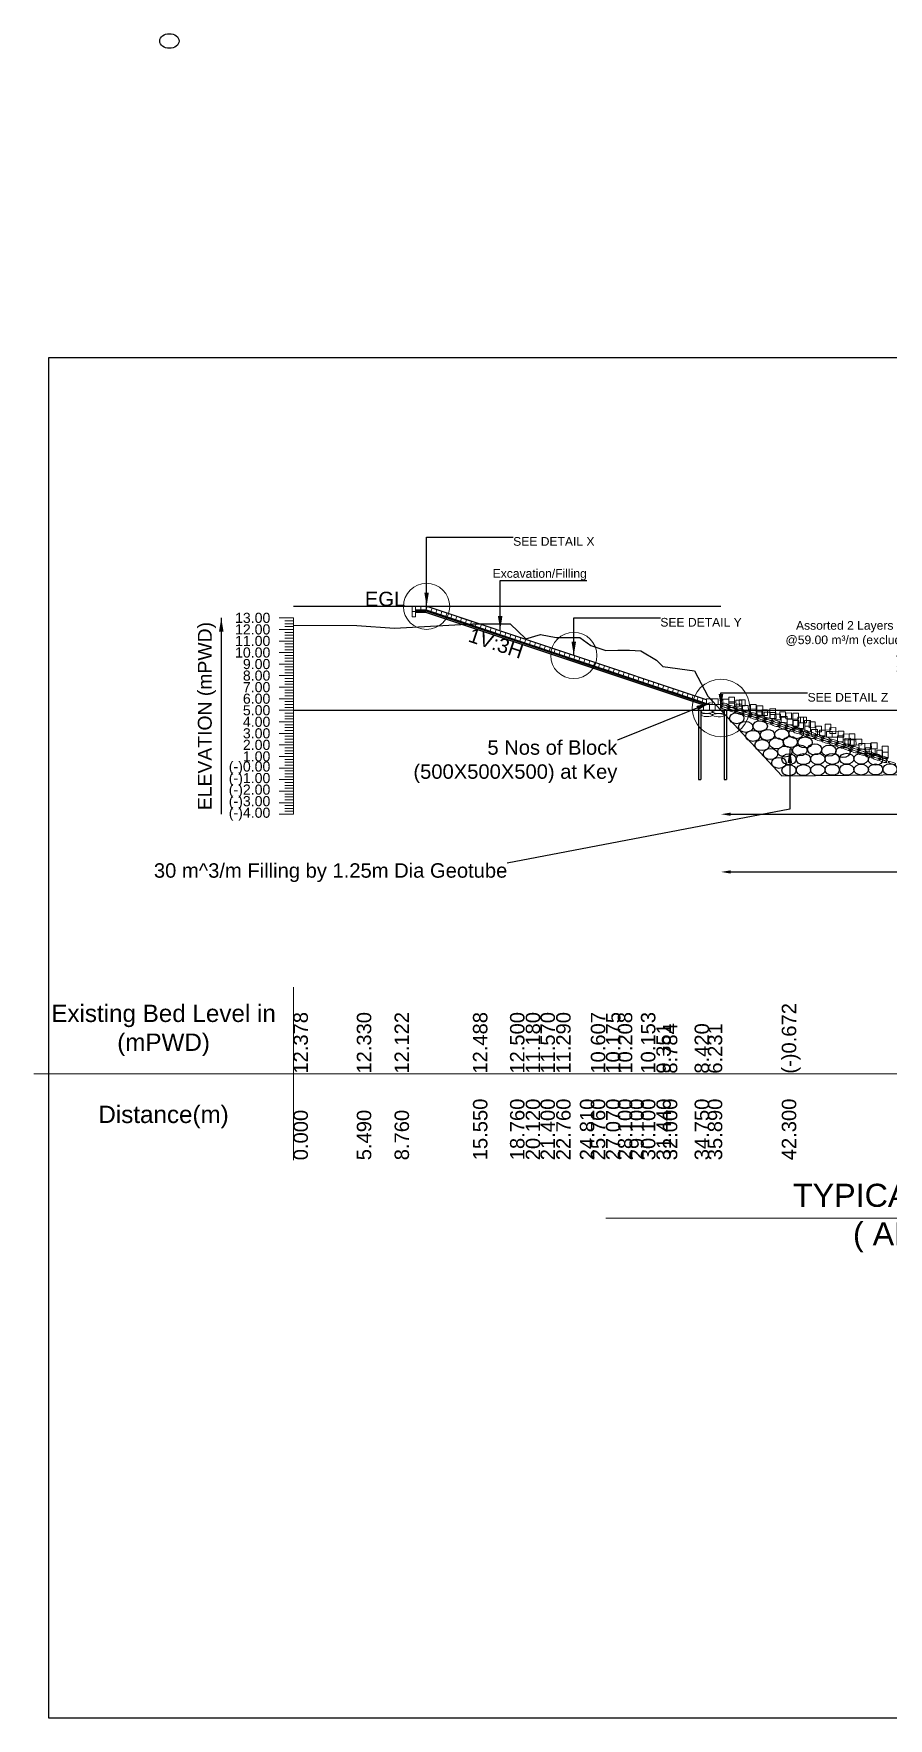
# Model space of a CAD drawing. Header units: inches. Extents: x 89000 to 215021, y -36776 to 1682.
# Drawn here: x 159921 to 164362, y -7071 to 1682 of the extents above; entities that cross this region are included whole.
import ezdxf

# ---------------------------------------------------------------- set-up
doc = ezdxf.new("R2010")
doc.units = ezdxf.units.IN
doc.header["$LTSCALE"] = 7
doc.header["$MEASUREMENT"] = 0
doc.header["$PDMODE"] = 3
for name, color, linetype, lineweight in [('BULLAH', 7, 'Continuous', 25), ('Cross section Data Border', 7, 'Continuous', 9), ('Cross Section Labels', 7, 'Continuous', 9), ('Existing_Bed_Level for Xsection', 7, 'Continuous', 25), ('Long Section Labels', 7, 'Continuous', 9)]:
    doc.layers.add(name, color=color, linetype=linetype, lineweight=lineweight)
doc.layers.add('Constreuction Line', color=160, linetype='Continuous')
doc.layers.add('Geotube', color=7, linetype='Continuous')
doc.styles.get("Standard").update_dxf_attribs({"font": 'arial.ttf'})
doc.dimstyles.new('Appron Lebeling Style', dxfattribs={"dimtxt": 50, "dimasz": 50, "dimexe": 0.18, "dimexo": 0.0625, "dimgap": 0.09, "dimtad": 0, "dimtih": 1, "dimtoh": 1, "dimdec": 4, "dimzin": 0, "dimdsep": 46, "dimtxsty": 'Standard', "dimcen": 0.09, "dimse1": 1, "dimse2": 1, "dimadec": 0, "dimazin": 0, "dimtfac": 1, "dimtdec": 4, "dimtofl": 0, "dimtmove": 0, "dimatfit": 3, "dimfxl": 1, "dimtolj": 1, "dimtzin": 0, "dimarcsym": 0})
doc.dimstyles.get("Standard").update_dxf_attribs({"dimtxt": 0.18, "dimasz": 0.18, "dimexe": 0.18, "dimexo": 0.0625, "dimgap": 0.09, "dimtad": 0, "dimtih": 1, "dimtoh": 1, "dimdec": 4, "dimzin": 0, "dimdsep": 46, "dimtxsty": 'Standard', "dimcen": 0.09, "dimadec": 0, "dimazin": 0, "dimtfac": 1, "dimtdec": 4, "dimtofl": 0, "dimtmove": 0, "dimatfit": 3, "dimfxl": 1, "dimtolj": 1, "dimtzin": 0, "dimarcsym": 0})

# ---------------------------------------------------------------- blocks, each defined once
blk = doc.blocks.new('*D1')
at = {"layer": 'Cross Section Labels', "color": 0, "lineweight": -2, "transparency": 16777216}
for p, q in [((163542.7, -2373.3), (165601.1, -2373.3)), ((167904.2, -2373.3), (165845.8, -2373.3))]:
    blk.add_line(p, q, dxfattribs=at)
at = {"layer": 'Cross Section Labels', "color": 0, "transparency": 16777216}
for points in [[(163542.7, -2364.9), (163542.7, -2381.6), (163492.7, -2373.3)], [(167904.2, -2364.9), (167904.2, -2381.6), (167954.2, -2373.3)]]:
    blk.add_solid(points, dxfattribs=at)
at = {"layer": 'Defpoints', "color": 0, "transparency": 16777216}
for p in [(163492.7, -1833.3), (167954.2, -2306.4), (167954.2, -2373.3)]:
    blk.add_point(p, dxfattribs=at)
at = {"layer": 'Cross Section Labels', "color": 0, "transparency": 16777216, "insert": (165723.5, -2373.3), "char_height": 50, "attachment_point": 5}
blk.add_mtext('\\A1;77.00 m', dxfattribs=at)
blk = doc.blocks.new('*D2')
at = {"layer": 'Cross Section Labels', "color": 0, "lineweight": -2, "transparency": 16777216}
for p, q in [((163542.7, -2673.3), (165367.8, -2673.3)), ((167904.2, -2673.3), (166079.1, -2673.3))]:
    blk.add_line(p, q, dxfattribs=at)
at = {"layer": 'Cross Section Labels', "color": 0, "transparency": 16777216}
for points in [[(163542.7, -2664.9), (163542.7, -2681.6), (163492.7, -2673.3)], [(167904.2, -2664.9), (167904.2, -2681.6), (167954.2, -2673.3)]]:
    blk.add_solid(points, dxfattribs=at)
at = {"layer": 'Defpoints', "color": 0, "transparency": 16777216}
for p in [(163492.7, -1833.3), (167954.2, -2306.4), (167954.2, -2673.3)]:
    blk.add_point(p, dxfattribs=at)
at = {"layer": 'Cross Section Labels', "color": 0, "transparency": 16777216, "insert": (165723.5, -2673.3), "char_height": 50, "attachment_point": 5}
blk.add_mtext('\\A1;Block @59.00 m³/m ^JGoo Bag @58.00 m³/m ', dxfattribs=at)

msp = doc.modelspace()

# ---------------------------------------------------------------- linework, layer by layer
msp.add_lwpolyline([(160000, 0), (170000, 0), (170000, -7071), (160000, -7071)], close=True)
at = {"layer": 'BULLAH'}
for p, q in [((163376.08367, -1833.25538), (163376.08367, -2193.25538)), ((163388.08367, -1833.25538), (163388.08367, -2193.25538)), ((163509.82944, -1833.25538), (163509.82944, -2193.25538)), ((163521.82944, -1833.25538), (163521.82944, -2193.25538)), ((163376.08367, -2193.25538), (163388.08367, -2193.25538)), ((163509.82944, -2193.25538), (163521.82944, -2193.25538))]:
    msp.add_line(p, q, dxfattribs=at)
at = {"layer": 'Constreuction Line'}
for p in [(161270.69141, -1833.25538), (163402.67646, -1833.25538), (163432.67646, -1833.25538)]:
    msp.add_point(p, dxfattribs=at)
at = {"layer": 'Cross section Data Border'}
for points in [[(161270.69141, -3271.44145), (161270.69141, -4171.44145)], [(159920.69141, -3721.44145), (169729.62656, -3721.44145)]]:
    msp.add_lwpolyline(points, dxfattribs=at)
at = {"layer": 'Cross Section Labels'}
msp.add_lwpolyline([(162894.44853, -4471.44145), (165990.44853, -4471.44145), (169086.44853, -4471.44145)], dxfattribs=at)
for centre, radius in [((161962.67646, -1293.25538), 120), ((162727.67646, -1548.25538), 120), ((163492.67646, -1821.25538), 150)]:
    msp.add_circle(centre, radius, dxfattribs=at)
at = {"layer": 'Existing_Bed_Level for Xsection'}
for points in [[(163492.67646, -1293.25538), (161270.69141, -1293.25538)], [(163417.67646, -1778.25538), (161965.44756, -1294.17908), (161962.67646, -1293.25538), (161959.75546, -1293.25538), (161905.75546, -1293.25538)], [(161905.75546, -1311.25538), (161959.75546, -1311.25538), (163417.67646, -1797.22905)], [(161270.69141, -1390.57538), (161600.09141, -1393.45538), (161796.29141, -1405.93538), (162203.69141, -1383.97538), (162396.29141, -1383.25538), (162477.89141, -1462.45538), (162554.69141, -1439.05538), (162636.29141, -1455.85538), (162759.29141, -1455.85538), (162816.29141, -1496.83538), (162894.89141, -1522.75538), (162956.69141, -1520.77538), (163016.69141, -1520.77538), (163076.69141, -1524.07538), (163157.09141, -1572.19538), (163190.69141, -1606.21538), (163355.69141, -1628.05538), (163424.09141, -1759.39538), (163808.69141, -2173.57538), (164861.09141, -2164.27538)], [(161905.75546, -1317.25538), (161958.78179, -1317.25538), (163416.78179, -1803.25538)], [(161905.75546, -1323.25538), (161957.80813, -1323.25538), (163402.67646, -1804.87816)], [(161270.69141, -1833.25538), (169729.62656, -1833.25538)]]:
    msp.add_lwpolyline(points, dxfattribs=at)
at = {"layer": 'Geotube'}
for centre, major_axis in [((160625.95117, 1644.41835), (-50, 0)), ((163574.68327, -1874.57373), (-37.5, 0)), ((163621.19141, -1919.68827), (-37.5, 0)), ((163696.19141, -1915.82131), (-37.5, 0)), ((163883.69141, -1952.56736), (-37.5, 0)), ((163658.69141, -1966.09179), (-37.5, 0)), ((163705.97412, -2014.27897), (-37.5, 0)), ((163733.69141, -1960.93585), (-37.5, 0)), ((163780.94918, -2004.86563), (-37.5, 0)), ((163808.69141, -1957.71337), (-37.5, 0)), ((163853.17633, -1998.19783), (-37.5, 0)), ((163902.63631, -2041.73458), (-37.5, 0)), ((163929.72155, -2000.52883), (-37.5, 0)), ((163979.57397, -2036.24346), (-37.5, 0)), ((163750.33105, -2060.16908), (-37.5, 0)), ((163793.90298, -2106.45137), (-37.5, 0)), ((163824.91356, -2047.61793), (-37.5, 0)), ((163846.19141, -2087.73216), (-37.5, 0)), ((163921.19141, -2087.05274), (-37.5, 0)), ((163996.19141, -2086.37332), (-37.5, 0)), ((164053.76394, -2043.30348), (-37.5, 0)), ((164071.19141, -2085.6939), (-37.5, 0)), ((164126.38363, -2050.36347), (-37.5, 0)), ((164146.19141, -2085.01448), (-37.5, 0)), ((164221.19141, -2085.01448), (-37.5, 0)), ((164296.19141, -2090.06736), (-37.5, 0)), ((163846.19141, -2144.7345), (-37.5, 0)), ((163921.19141, -2144.05508), (-37.5, 0)), ((163996.19141, -2143.37566), (-37.5, 0)), ((164071.19141, -2142.69624), (-37.5, 0)), ((164146.19141, -2142.01682), (-37.5, 0)), ((164221.19141, -2141.3374), (-37.5, 0)), ((164296.19141, -2140.65798), (-37.5, 0)), ((164371.19141, -2139.97856), (-37.5, 0))]:
    msp.add_ellipse(centre, major_axis=major_axis, ratio=0.76, dxfattribs=at)
at = {"layer": 'Long Section Labels'}
for points in [[(161905.75546, -1293.25538), (161887.75546, -1293.25538), (161887.75546, -1320.25538), (161905.75546, -1320.25538)], [(161932.75546, -1293.25538), (161905.75546, -1293.25538), (161905.75546, -1311.25538), (161932.75546, -1311.25538)], [(161959.75546, -1293.25538), (161932.75546, -1293.25538), (161932.75546, -1311.25538), (161959.75546, -1311.25538)], [(161991.06201, -1302.71723), (161965.44756, -1294.17908), (161959.75546, -1311.25538), (161985.36991, -1319.79353)], [(162016.67646, -1311.25538), (161991.06201, -1302.71723), (161985.36991, -1319.79353), (162010.98436, -1328.33168)], [(162042.2909, -1319.79353), (162016.67646, -1311.25538), (162010.98436, -1328.33168), (162036.5988, -1336.86983)], [(161905.75546, -1320.25538), (161887.75546, -1320.25538), (161887.75546, -1347.25538), (161905.75546, -1347.25538)], [(162067.90535, -1328.33168), (162042.2909, -1319.79353), (162036.5988, -1336.86983), (162062.21325, -1345.40798)], [(162093.5198, -1336.86983), (162067.90535, -1328.33168), (162062.21325, -1345.40798), (162087.8277, -1353.94613)], [(162119.13425, -1345.40798), (162093.5198, -1336.86983), (162087.8277, -1353.94613), (162113.44215, -1362.48428)], [(162144.7487, -1353.94613), (162119.13425, -1345.40798), (162113.44215, -1362.48428), (162139.0566, -1371.02243)], [(162170.36315, -1362.48428), (162144.7487, -1353.94613), (162139.0566, -1371.02243), (162164.67105, -1379.56058)], [(162195.9776, -1371.02243), (162170.36315, -1362.48428), (162164.67105, -1379.56058), (162190.2855, -1388.09873)], [(162221.59205, -1379.56058), (162195.9776, -1371.02243), (162190.2855, -1388.09873), (162215.89995, -1396.63688)], [(162247.2065, -1388.09873), (162221.59205, -1379.56058), (162215.89995, -1396.63688), (162241.5144, -1405.17503)], [(162272.82095, -1396.63688), (162247.2065, -1388.09873), (162241.5144, -1405.17503), (162267.12885, -1413.71318)], [(162298.43539, -1405.17503), (162272.82095, -1396.63688), (162267.12885, -1413.71318), (162292.74329, -1422.25133)], [(162324.04984, -1413.71318), (162298.43539, -1405.17503), (162292.74329, -1422.25133), (162318.35774, -1430.78948)], [(162349.66429, -1422.25133), (162324.04984, -1413.71318), (162318.35774, -1430.78948), (162343.97219, -1439.32763)], [(162375.27874, -1430.78948), (162349.66429, -1422.25133), (162343.97219, -1439.32763), (162369.58664, -1447.86578)], [(162400.89319, -1439.32763), (162375.27874, -1430.78948), (162369.58664, -1447.86578), (162395.20109, -1456.40392)], [(162426.50764, -1447.86578), (162400.89319, -1439.32763), (162395.20109, -1456.40392), (162420.81554, -1464.94207)], [(162452.12209, -1456.40392), (162426.50764, -1447.86578), (162420.81554, -1464.94207), (162446.42999, -1473.48022)], [(162477.73654, -1464.94207), (162452.12209, -1456.40392), (162446.42999, -1473.48022), (162472.04444, -1482.01837)], [(162503.35099, -1473.48022), (162477.73654, -1464.94207), (162472.04444, -1482.01837), (162497.65889, -1490.55652)], [(162528.96544, -1482.01837), (162503.35099, -1473.48022), (162497.65889, -1490.55652), (162523.27334, -1499.09467)], [(162554.57989, -1490.55652), (162528.96544, -1482.01837), (162523.27334, -1499.09467), (162548.88779, -1507.63282)], [(162580.19433, -1499.09467), (162554.57989, -1490.55652), (162548.88779, -1507.63282), (162574.50223, -1516.17097)], [(162605.80878, -1507.63282), (162580.19433, -1499.09467), (162574.50223, -1516.17097), (162600.11668, -1524.70912)], [(162631.42323, -1516.17097), (162605.80878, -1507.63282), (162600.11668, -1524.70912), (162625.73113, -1533.24727)], [(162657.03768, -1524.70912), (162631.42323, -1516.17097), (162625.73113, -1533.24727), (162651.34558, -1541.78542)], [(162682.65213, -1533.24727), (162657.03768, -1524.70912), (162651.34558, -1541.78542), (162676.96003, -1550.32357)], [(162708.26658, -1541.78542), (162682.65213, -1533.24727), (162676.96003, -1550.32357), (162702.57448, -1558.86172)], [(162733.88103, -1550.32357), (162708.26658, -1541.78542), (162702.57448, -1558.86172), (162728.18893, -1567.39987)], [(162759.49548, -1558.86172), (162733.88103, -1550.32357), (162728.18893, -1567.39987), (162753.80338, -1575.93802)], [(162785.10993, -1567.39987), (162759.49548, -1558.86172), (162753.80338, -1575.93802), (162779.41783, -1584.47617)], [(162810.72438, -1575.93802), (162785.10993, -1567.39987), (162779.41783, -1584.47617), (162805.03228, -1593.01432)], [(162836.33882, -1584.47617), (162810.72438, -1575.93802), (162805.03228, -1593.01432), (162830.64672, -1601.55247)], [(162861.95327, -1593.01432), (162836.33882, -1584.47617), (162830.64672, -1601.55247), (162856.26117, -1610.09062)], [(162887.56772, -1601.55247), (162861.95327, -1593.01432), (162856.26117, -1610.09062), (162881.87562, -1618.62877)], [(162913.18217, -1610.09062), (162887.56772, -1601.55247), (162881.87562, -1618.62877), (162907.49007, -1627.16692)], [(162938.79662, -1618.62877), (162913.18217, -1610.09062), (162907.49007, -1627.16692), (162933.10452, -1635.70507)], [(162964.41107, -1627.16692), (162938.79662, -1618.62877), (162933.10452, -1635.70507), (162958.71897, -1644.24322)], [(162990.02552, -1635.70507), (162964.41107, -1627.16692), (162958.71897, -1644.24322), (162984.33342, -1652.78137)], [(163015.63997, -1644.24322), (162990.02552, -1635.70507), (162984.33342, -1652.78137), (163009.94787, -1661.31952)], [(163041.25442, -1652.78137), (163015.63997, -1644.24322), (163009.94787, -1661.31952), (163035.56232, -1669.85767)], [(163066.86887, -1661.31952), (163041.25442, -1652.78137), (163035.56232, -1669.85767), (163061.17677, -1678.39582)], [(163092.48332, -1669.85767), (163066.86887, -1661.31952), (163061.17677, -1678.39582), (163086.79122, -1686.93397)], [(163118.09776, -1678.39582), (163092.48332, -1669.85767), (163086.79122, -1686.93397), (163112.40566, -1695.47212)], [(163143.71221, -1686.93397), (163118.09776, -1678.39582), (163112.40566, -1695.47212), (163138.02011, -1704.01027)], [(163169.32666, -1695.47212), (163143.71221, -1686.93397), (163138.02011, -1704.01027), (163163.63456, -1712.54842)], [(163194.94111, -1704.01027), (163169.32666, -1695.47212), (163163.63456, -1712.54842), (163189.24901, -1721.08656)], [(163220.55556, -1712.54842), (163194.94111, -1704.01027), (163189.24901, -1721.08656), (163214.86346, -1729.62471)], [(163246.17001, -1721.08656), (163220.55556, -1712.54842), (163214.86346, -1729.62471), (163240.47791, -1738.16286)], [(163271.78446, -1729.62471), (163246.17001, -1721.08656), (163240.47791, -1738.16286), (163266.09236, -1746.70101)], [(163297.39891, -1738.16286), (163271.78446, -1729.62471), (163266.09236, -1746.70101), (163291.70681, -1755.23916)], [(163323.01336, -1746.70101), (163297.39891, -1738.16286), (163291.70681, -1755.23916), (163317.32126, -1763.77731)], [(163348.62781, -1755.23916), (163323.01336, -1746.70101), (163317.32126, -1763.77731), (163342.93571, -1772.31546)], [(163374.24225, -1763.77731), (163348.62781, -1755.23916), (163342.93571, -1772.31546), (163368.55015, -1780.85361)], [(163399.8567, -1772.31546), (163374.24225, -1763.77731), (163368.55015, -1780.85361), (163394.1646, -1789.39176)], [(163432.67646, -1803.25538), (163402.67646, -1803.25538), (163402.67646, -1833.25538), (163432.67646, -1833.25538)], [(163447.67646, -1773.25538), (163417.67646, -1773.25538), (163417.67646, -1803.25538), (163447.67646, -1803.25538)], [(163462.67646, -1803.25538), (163432.67646, -1803.25538), (163432.67646, -1833.25538), (163462.67646, -1833.25538)], [(163477.67646, -1773.25538), (163447.67646, -1773.25538), (163447.67646, -1803.25538), (163477.67646, -1803.25538)], [(163492.67646, -1803.25538), (163462.67646, -1803.25538), (163462.67646, -1833.25538), (163492.67646, -1833.25538)], [(163532.8108, -1775.64137), (163502.81197, -1775.90646), (163503.07707, -1805.90529), (163533.0759, -1805.6402)], [(163562.99382, -1765.62226), (163532.99499, -1765.88736), (163533.26009, -1795.88619), (163563.25892, -1795.62109)], [(163563.20043, -1789.00236), (163533.2016, -1789.26746), (163533.4667, -1819.26629), (163563.46553, -1819.00119)], [(163600.49708, -1781.04105), (163570.49825, -1781.30615), (163570.76335, -1811.30498), (163600.76217, -1811.03988)], [(163600.67656, -1801.35191), (163570.67773, -1801.61701), (163570.94283, -1831.61584), (163600.94166, -1831.35074)], [(163617.92717, -1779.28163), (163587.92834, -1779.54673), (163588.19344, -1809.54556), (163618.19227, -1809.28046)], [(163634.63116, -1807.93187), (163604.63233, -1808.19697), (163604.89743, -1838.1958), (163634.89626, -1837.9307)], [(163675.37843, -1802.99145), (163645.3796, -1803.25655), (163645.6447, -1833.25538), (163675.64353, -1832.99028)], [(163675.58459, -1826.32125), (163645.58577, -1826.58635), (163645.85086, -1856.58518), (163675.84969, -1856.32008)], [(163709.57243, -1810.50972), (163679.5736, -1810.77482), (163679.8387, -1840.77365), (163709.83753, -1840.50855)], [(163709.77099, -1832.97848), (163679.77216, -1833.24358), (163680.03726, -1863.2424), (163710.03608, -1862.97731)], [(163734.18755, -1830.39721), (163704.18872, -1830.66231), (163704.45382, -1860.66114), (163734.45265, -1860.39604)], [(163776.1561, -1824.64153), (163746.15727, -1824.90663), (163746.42237, -1854.90546), (163776.42119, -1854.64036)], [(163746.32086, -1843.41911), (163716.32203, -1843.6842), (163716.58713, -1873.68303), (163746.58596, -1873.41794)], [(163778.51199, -1845.17202), (163748.51316, -1845.43712), (163748.77826, -1875.43595), (163778.77708, -1875.17085)], [(163802.38622, -1853.1301), (163772.38739, -1853.3952), (163772.65249, -1883.39403), (163802.65132, -1883.12893)], [(163827.87173, -1841.31782), (163797.8729, -1841.58292), (163798.138, -1871.58174), (163828.13682, -1871.31665)], [(163836.06801, -1865.7772), (163806.06918, -1866.0423), (163806.33428, -1896.04113), (163836.33311, -1895.77603)], [(163858.99291, -1847.30752), (163828.99408, -1847.57262), (163829.25918, -1877.57145), (163859.25801, -1877.30635)], [(163866.11291, -1878.96992), (163836.11408, -1879.23502), (163836.37918, -1909.23384), (163866.37801, -1908.96875)], [(163895.84664, -1848.70599), (163865.84781, -1848.97109), (163866.11291, -1878.96992), (163896.11174, -1878.70482)], [(163897.28208, -1885.54029), (163867.28326, -1885.80539), (163867.54835, -1915.80422), (163897.54718, -1915.53912)], [(163921.63525, -1868.26317), (163891.63642, -1868.52827), (163891.90152, -1898.5271), (163921.90035, -1898.262)], [(163921.90035, -1898.262), (163891.90152, -1898.5271), (163892.16662, -1928.52593), (163922.16545, -1928.26083)], [(163936.50759, -1868.13174), (163906.50876, -1868.39684), (163906.77386, -1898.39567), (163936.77269, -1898.13057)], [(163957.47877, -1885.57935), (163927.47994, -1885.84445), (163927.74504, -1915.84327), (163957.74387, -1915.57818)], [(163957.74387, -1915.57818), (163927.74504, -1915.84327), (163928.01014, -1945.8421), (163958.00896, -1945.57701)], [(163981.45271, -1893.5138), (163951.45389, -1893.77889), (163951.71898, -1923.77772), (163981.71781, -1923.51262)], [(164015.27901, -1915.76128), (163985.28019, -1916.02638), (163985.54528, -1946.02521), (164015.54411, -1945.76011)], [(164063.99613, -1905.45209), (164033.9973, -1905.71719), (164034.2624, -1935.71602), (164064.26123, -1935.45092)], [(164088.96924, -1923.47847), (164058.97042, -1923.74357), (164059.23551, -1953.7424), (164089.23434, -1953.4773)], [(163993.55015, -1933.00604), (163963.55132, -1933.27114), (163963.81642, -1963.26997), (163993.81525, -1963.00487)], [(164034.2624, -1935.71602), (164004.26357, -1935.98111), (164004.52867, -1965.97994), (164034.5275, -1965.71484)], [(164071.09655, -1942.70021), (164041.09773, -1942.96531), (164041.36282, -1972.96414), (164071.36165, -1972.69904)], [(164101.09538, -1942.43511), (164071.09655, -1942.70021), (164071.36165, -1972.69904), (164101.36048, -1972.43394)], [(164128.29103, -1966.36262), (164098.2922, -1966.62772), (164098.5573, -1996.62655), (164128.55612, -1996.36145)], [(164131.09421, -1942.17002), (164101.09538, -1942.43511), (164101.36048, -1972.43394), (164131.35931, -1972.16884)], [(164158.20427, -1956.41302), (164128.20544, -1956.67812), (164128.47054, -1986.67695), (164158.46937, -1986.41185)], [(164165.74145, -1978.87655), (164135.74262, -1979.14165), (164136.00772, -2009.14048), (164166.00655, -2008.87538)], [(164184.17763, -1985.35722), (164154.1788, -1985.62232), (164154.4439, -2015.62114), (164184.44273, -2015.35605)], [(164188.2031, -1956.14792), (164158.20427, -1956.41302), (164158.46937, -1986.41185), (164188.4682, -1986.14675)], [(164194.29916, -1983.76775), (164164.30033, -1984.03284), (164164.56543, -2014.03167), (164194.56426, -2013.76658)], [(164224.29799, -1983.50265), (164194.29916, -1983.76775), (164194.56426, -2013.76658), (164224.56309, -2013.50148)], [(164239.86591, -2004.94679), (164209.86708, -2005.21188), (164210.13218, -2035.21071), (164240.13101, -2034.94562)], [(164269.86474, -2004.68169), (164239.86591, -2004.94679), (164240.13101, -2034.94562), (164270.12984, -2034.68052)], [(164303.84223, -2002.78805), (164273.84341, -2003.05314), (164274.1085, -2033.05197), (164304.10733, -2032.78687)], [(164274.05726, -2027.25311), (164244.05843, -2027.51821), (164244.32353, -2057.51704), (164274.32236, -2057.25194)], [(164293.18229, -2032.88342), (164263.18346, -2033.14852), (164263.44855, -2063.14734), (164293.44738, -2062.88225)], [(164332.28347, -2040.42659), (164302.28464, -2040.69169), (164302.54974, -2070.69052), (164332.54857, -2070.42542)], [(164360.92886, -2020.12064), (164330.93003, -2020.38574), (164331.19513, -2050.38457), (164361.19396, -2050.11947)], [(164361.19396, -2050.11947), (164331.19513, -2050.38457), (164331.46023, -2080.38339), (164361.45906, -2080.1183)]]:
    msp.add_lwpolyline(points, close=True, dxfattribs=at)
for points in [[(161270.69141, -1353.25538), (161195.69141, -1353.25538)], [(161270.69141, -1368.25538), (161225.69141, -1368.25538)], [(161270.69141, -1383.25538), (161225.69141, -1383.25538)], [(161270.69141, -1398.25538), (161225.69141, -1398.25538)], [(161270.69141, -2373.25538), (161270.69141, -2313.25538), (161270.69141, -2253.25538), (161270.69141, -2193.25538), (161270.69141, -2133.25538), (161270.69141, -2073.25538), (161270.69141, -2013.25538), (161270.69141, -1953.25538), (161270.69141, -1893.25538), (161270.69141, -1833.25538), (161270.69141, -1773.25538), (161270.69141, -1713.25538), (161270.69141, -1653.25538), (161270.69141, -1593.25538), (161270.69141, -1533.25538), (161270.69141, -1473.25538), (161270.69141, -1413.25538), (161270.69141, -1353.25538)], [(161270.69141, -1413.25538), (161195.69141, -1413.25538)], [(161270.69141, -1473.25538), (161195.69141, -1473.25538)], [(161270.69141, -1428.25538), (161225.69141, -1428.25538)], [(161270.69141, -1443.25538), (161225.69141, -1443.25538)], [(161270.69141, -1458.25538), (161225.69141, -1458.25538)], [(161270.69141, -1533.25538), (161195.69141, -1533.25538)], [(161270.69141, -1488.25538), (161225.69141, -1488.25538)], [(161270.69141, -1503.25538), (161225.69141, -1503.25538)], [(161270.69141, -1518.25538), (161225.69141, -1518.25538)], [(161270.69141, -1548.25538), (161225.69141, -1548.25538)], [(161270.69141, -1563.25538), (161225.69141, -1563.25538)], [(161270.69141, -1593.25538), (161195.69141, -1593.25538)], [(161270.69141, -1653.25538), (161195.69141, -1653.25538)], [(161270.69141, -1578.25538), (161225.69141, -1578.25538)], [(161270.69141, -1608.25538), (161225.69141, -1608.25538)], [(161270.69141, -1623.25538), (161225.69141, -1623.25538)], [(161270.69141, -1638.25538), (161225.69141, -1638.25538)], [(161270.69141, -1713.25538), (161195.69141, -1713.25538)], [(161270.69141, -1668.25538), (161225.69141, -1668.25538)], [(161270.69141, -1683.25538), (161225.69141, -1683.25538)], [(161270.69141, -1698.25538), (161225.69141, -1698.25538)], [(161270.69141, -1728.25538), (161225.69141, -1728.25538)], [(161270.69141, -1743.25538), (161225.69141, -1743.25538)], [(161270.69141, -1773.25538), (161195.69141, -1773.25538)], [(161270.69141, -1833.25538), (161195.69141, -1833.25538)], [(161270.69141, -1758.25538), (161225.69141, -1758.25538)], [(161270.69141, -1788.25538), (161225.69141, -1788.25538)], [(161270.69141, -1803.25538), (161225.69141, -1803.25538)], [(161270.69141, -1818.25538), (161225.69141, -1818.25538)], [(161270.69141, -1893.25538), (161195.69141, -1893.25538)], [(161270.69141, -1848.25538), (161225.69141, -1848.25538)], [(161270.69141, -1863.25538), (161225.69141, -1863.25538)], [(161270.69141, -1878.25538), (161225.69141, -1878.25538)], [(161270.69141, -1908.25538), (161225.69141, -1908.25538)], [(161270.69141, -1923.25538), (161225.69141, -1923.25538)], [(161270.69141, -1953.25538), (161195.69141, -1953.25538)], [(161270.69141, -2013.25538), (161195.69141, -2013.25538)], [(161270.69141, -1938.25538), (161225.69141, -1938.25538)], [(161270.69141, -1968.25538), (161225.69141, -1968.25538)], [(161270.69141, -1983.25538), (161225.69141, -1983.25538)], [(161270.69141, -1998.25538), (161225.69141, -1998.25538)], [(161270.69141, -2073.25538), (161195.69141, -2073.25538)], [(161270.69141, -2028.25538), (161225.69141, -2028.25538)], [(161270.69141, -2043.25538), (161225.69141, -2043.25538)], [(161270.69141, -2058.25538), (161225.69141, -2058.25538)], [(161270.69141, -2088.25538), (161225.69141, -2088.25538)], [(161270.69141, -2133.25538), (161195.69141, -2133.25538)], [(161270.69141, -2103.25538), (161225.69141, -2103.25538)], [(161270.69141, -2118.25538), (161225.69141, -2118.25538)], [(161270.69141, -2148.25538), (161225.69141, -2148.25538)], [(161270.69141, -2163.25538), (161225.69141, -2163.25538)], [(161270.69141, -2178.25538), (161225.69141, -2178.25538)], [(161270.69141, -2193.25538), (161195.69141, -2193.25538)], [(161270.69141, -2253.25538), (161195.69141, -2253.25538)], [(161270.69141, -2208.25538), (161225.69141, -2208.25538)], [(161270.69141, -2223.25538), (161225.69141, -2223.25538)], [(161270.69141, -2238.25538), (161225.69141, -2238.25538)], [(161270.69141, -2268.25538), (161225.69141, -2268.25538)], [(161270.69141, -2313.25538), (161195.69141, -2313.25538)], [(161270.69141, -2283.25538), (161225.69141, -2283.25538)], [(161270.69141, -2298.25538), (161225.69141, -2298.25538)], [(161270.69141, -2328.25538), (161225.69141, -2328.25538)], [(161270.69141, -2343.25538), (161225.69141, -2343.25538)], [(161270.69141, -2358.25538), (161225.69141, -2358.25538)], [(161270.69141, -2373.25538), (161195.69141, -2373.25538)]]:
    msp.add_lwpolyline(points, dxfattribs=at)
for centre, major_axis, ratio in [((163418.48202, -1841.10998), (30.40197, -1.04725), 0.2662721893), ((163479.44273, -1842.05796), (30.40197, -1.04725), 0.2662721893), ((163511.27617, -1822.73007), (19.06954, -5.92231), 0.255), ((163514.36822, -1813.4539), (19.06954, -5.92231), 0.255), ((163517.62645, -1803.6792), (19.06954, -5.92231), 0.255), ((163548.73018, -1835.21474), (19.06954, -5.92231), 0.255), ((163551.82224, -1825.93857), (19.06954, -5.92231), 0.255), ((163555.08047, -1816.16388), (19.06954, -5.92231), 0.255), ((163589.27626, -1838.42324), (19.06954, -5.92231), 0.255), ((163592.53449, -1828.64855), (19.06954, -5.92231), 0.255), ((163629.9885, -1841.13322), (19.06954, -5.92231), 0.255), ((163418.10822, -1857.7618), (30.40197, -1.04725), 0.2662721893), ((163479.06892, -1858.70978), (30.40197, -1.04725), 0.2662721893), ((163586.1842, -1847.69941), (19.06954, -5.92231), 0.255), ((163623.63822, -1860.18409), (19.06954, -5.92231), 0.255), ((163626.73027, -1850.90792), (19.06954, -5.92231), 0.255), ((163661.09223, -1872.66876), (19.06954, -5.92231), 0.255), ((163664.18429, -1863.39259), (19.06954, -5.92231), 0.255), ((163667.44252, -1853.61789), (19.06954, -5.92231), 0.255), ((163698.54625, -1885.15343), (19.06954, -5.92231), 0.255), ((163701.63831, -1875.87726), (19.06954, -5.92231), 0.255), ((163704.89654, -1866.10257), (19.06954, -5.92231), 0.255), ((163736.00027, -1897.6381), (19.06954, -5.92231), 0.255), ((163739.09232, -1888.36193), (19.06954, -5.92231), 0.255), ((163742.35055, -1878.58724), (19.06954, -5.92231), 0.255), ((163773.45428, -1910.12277), (19.06954, -5.92231), 0.255), ((163776.54634, -1900.84661), (19.06954, -5.92231), 0.255), ((163779.80457, -1891.07191), (19.06954, -5.92231), 0.255), ((163810.9083, -1922.60745), (19.06954, -5.92231), 0.255), ((163814.00036, -1913.33128), (19.06954, -5.92231), 0.255), ((163817.25859, -1903.55658), (19.06954, -5.92231), 0.255), ((163851.45437, -1925.81595), (19.06954, -5.92231), 0.255), ((163854.7126, -1916.04125), (19.06954, -5.92231), 0.255), ((163892.16662, -1928.52593), (19.06954, -5.92231), 0.255), ((163848.36232, -1935.09212), (19.06954, -5.92231), 0.255), ((163885.81633, -1947.57679), (19.06954, -5.92231), 0.255), ((163888.90839, -1938.30062), (19.06954, -5.92231), 0.255), ((163923.27035, -1960.06146), (19.06954, -5.92231), 0.255), ((163926.36241, -1950.78529), (19.06954, -5.92231), 0.255), ((163929.62064, -1941.0106), (19.06954, -5.92231), 0.255), ((163960.72437, -1972.54614), (19.06954, -5.92231), 0.255), ((163963.81642, -1963.26997), (19.06954, -5.92231), 0.255), ((163967.07465, -1953.49527), (19.06954, -5.92231), 0.255), ((163998.17838, -1985.03081), (19.06954, -5.92231), 0.255), ((164001.27044, -1975.75464), (19.06954, -5.92231), 0.255), ((164004.52867, -1965.97994), (19.06954, -5.92231), 0.255), ((164035.45525, -1997.45643), (19.06954, -5.92231), 0.255), ((164038.54731, -1988.18026), (19.06954, -5.92231), 0.255), ((164041.80554, -1978.40557), (19.06954, -5.92231), 0.255), ((164073.08642, -2010.00015), (19.06954, -5.92231), 0.255), ((164076.17847, -2000.72398), (19.06954, -5.92231), 0.255), ((164079.4367, -1990.94929), (19.06954, -5.92231), 0.255), ((164113.63249, -2013.20866), (19.06954, -5.92231), 0.255), ((164116.89072, -2003.43396), (19.06954, -5.92231), 0.255), ((164154.4439, -2015.62114), (19.06954, -5.92231), 0.255), ((164110.54043, -2022.48482), (19.06954, -5.92231), 0.255), ((164148.09361, -2034.67201), (19.06954, -5.92231), 0.255), ((164151.18567, -2025.39584), (19.06954, -5.92231), 0.255), ((164185.44846, -2047.45417), (19.06954, -5.92231), 0.255), ((164188.54052, -2038.178), (19.06954, -5.92231), 0.255), ((164191.79875, -2028.4033), (19.06954, -5.92231), 0.255), ((164222.90248, -2059.93884), (19.06954, -5.92231), 0.255), ((164225.99454, -2050.66267), (19.06954, -5.92231), 0.255), ((164229.25277, -2040.88798), (19.06954, -5.92231), 0.255), ((164260.3565, -2072.42351), (19.06954, -5.92231), 0.255), ((164263.44855, -2063.14734), (19.06954, -5.92231), 0.255), ((164266.70679, -2053.37265), (19.06954, -5.92231), 0.255), ((164297.90107, -2084.93837), (19.06954, -5.92231), 0.255), ((164300.99313, -2075.6622), (19.06954, -5.92231), 0.255), ((164304.25136, -2065.88751), (19.06954, -5.92231), 0.255), ((164335.26453, -2097.39286), (19.06954, -5.92231), 0.255), ((164338.35659, -2088.11669), (19.06954, -5.92231), 0.255), ((164341.61482, -2078.34199), (19.06954, -5.92231), 0.255), ((164381.0492, -2107.03047), (19.06954, -5.92231), 0.255)]:
    msp.add_ellipse(centre, major_axis=major_axis, ratio=ratio, dxfattribs=at)

# ---------------------------------------------------------------- texts
at = {"layer": 'Cross section Data Border', "char_height": 90, "width": 1200, "attachment_point": 5}
for s, insert in [('Existing Bed Level in (mPWD)', (160595.69141, -3496.44145)), ('Distance(m)', (160595.69141, -3946.44145))]:
    msp.add_mtext(s, dxfattribs=dict(at, insert=insert))
at = {"layer": 'Cross Section Labels'}
for s, insert, char_height, attachment_point in [('SEE DETAIL X', (162412.67646, -933.25538), 45, 1), ('Excavation/Filling', (162795.17646, -1158.25538), 45, 9), ('EGL', (161851.75546, -1293.25538), 75, 9), ('SEE DETAIL Y', (163177.67646, -1353.25538), 45, 1), (' Assorted 2 Layers C.C Blocks(excluding Blocks at key) to be Placed / dumped^J@59.00 m³/m (excluding void) at or below Working LWL as shown in the drawing.^J450 x 450 x 450-------- - 60 % by volume^J350 x 350 x 350-------- - 40 % by volume', (164962.09827, -1653.25538), 45, 8), ('SEE DETAIL Z', (163942.67646, -1743.25538), 45, 1), ('5 Nos of Block ^J(500X500X500) at Key', (162954.19519, -1989.10226), 75, 3), ('30 m^ 3/m Filling by 1.25m Dia Geotube ', (162382.23399, -2628.13694), 75, 3), ('TYPICAL SECTION OF KATAKHALI KHAL AT KM 9.120^J( APPLICABLE FROM KM 7.920 TO KM 10.080)', (165990.44853, -4471.44145), 120, 5)]:
    msp.add_mtext(s, dxfattribs=dict(at, insert=insert, char_height=char_height, attachment_point=attachment_point))
at = {"layer": 'Cross Section Labels', "insert": (162335.68962, -1449.21588), "char_height": 75, "attachment_point": 2, "rotation": 341.565051177}
msp.add_mtext('1V:3H', dxfattribs=at)
at = {"layer": 'Long Section Labels', "rotation": 90}
for s, insert, char_height, attachment_point in [('ELEVATION (mPWD)', (160820.69141, -1863.25538), 72, 5), ('12.378', (161270.69141, -3721.44145), 75, 1), ('12.330', (161600.09141, -3721.44145), 75, 1), ('12.122', (161796.29141, -3721.44145), 75, 1), ('12.488', (162203.69141, -3721.44145), 75, 1), ('12.500', (162396.29141, -3721.44145), 75, 1), ('11.180', (162477.89141, -3721.44145), 75, 1), ('11.570', (162554.69141, -3721.44145), 75, 1), ('11.290', (162636.29141, -3721.44145), 75, 1), ('11.290', (162636.29141, -3721.44145), 75, 1), ('10.607', (162816.29141, -3721.44145), 75, 1), ('10.175', (162894.89141, -3721.44145), 75, 1), ('10.208', (162956.69141, -3721.44145), 75, 1), ('10.208', (162956.69141, -3721.44145), 75, 1), ('10.153', (163076.69141, -3721.44145), 75, 1), ('(-)0.672', (163808.69141, -3721.44145), 75, 1), ('9.351', (163157.09141, -3721.44145), 75, 1), ('8.784', (163190.69141, -3721.44145), 75, 1), ('8.420', (163355.69141, -3721.44145), 75, 1), ('6.231', (163424.09141, -3721.44145), 75, 1), ('0.000', (161270.69141, -4171.44145), 75, 1), ('5.490', (161600.09141, -4171.44145), 75, 1), ('8.760', (161796.29141, -4171.44145), 75, 1), ('15.550', (162203.69141, -4171.44145), 75, 1), ('18.760', (162396.29141, -4171.44145), 75, 1), ('20.120', (162477.89141, -4171.44145), 75, 1), ('21.400', (162554.69141, -4171.44145), 75, 1), ('22.760', (162636.29141, -4171.44145), 75, 1), ('24.810', (162759.29141, -4171.44145), 75, 1), ('25.760', (162816.29141, -4171.44145), 75, 1), ('27.070', (162894.89141, -4171.44145), 75, 1), ('28.100', (162956.69141, -4171.44145), 75, 1), ('29.100', (163016.69141, -4171.44145), 75, 1), ('30.100', (163076.69141, -4171.44145), 75, 1), ('31.440', (163157.09141, -4171.44145), 75, 1), ('32.000', (163190.69141, -4171.44145), 75, 1), ('34.750', (163355.69141, -4171.44145), 75, 1), ('35.890', (163424.09141, -4171.44145), 75, 1), ('42.300', (163808.69141, -4171.44145), 75, 1)]:
    msp.add_mtext(s, dxfattribs=dict(at, insert=insert, char_height=char_height, attachment_point=attachment_point))
at = {"layer": 'Long Section Labels', "char_height": 52.5, "attachment_point": 6}
for s, insert in [('13.00', (161150.69141, -1353.25538)), ('12.00', (161150.69141, -1413.25538)), ('11.00', (161150.69141, -1473.25538)), ('10.00', (161150.69141, -1533.25538)), ('9.00', (161150.69141, -1593.25538)), ('8.00', (161150.69141, -1653.25538)), ('6.00', (161150.69141, -1773.25538)), ('7.00', (161150.69141, -1713.25538)), ('5.00', (161150.69141, -1833.25538)), ('4.00', (161150.69141, -1893.25538)), ('3.00', (161150.69141, -1953.25538)), ('2.00', (161150.69141, -2013.25538)), ('(-)0.00', (161150.69141, -2133.25538)), ('1.00', (161150.69141, -2073.25538)), ('(-)1.00', (161150.69141, -2193.25538)), ('(-)2.00', (161150.69141, -2253.25538)), ('(-)3.00', (161150.69141, -2313.25538)), ('(-)4.00', (161150.69141, -2373.25538))]:
    msp.add_mtext(s, dxfattribs=dict(at, insert=insert))

# ---------------------------------------------------------------- dimensions: what is measured, and where the dimension line sits
at = {"layer": 'Cross Section Labels'}
for base, text, picture, middle in [((167954.22651, -2373.25538), '77.00 m', '*D1', (165723.45148, -2373.25538)), ((167954.22651, -2673.25538), 'Block @59.00 m³/m ^JGoo Bag @58.00 m³/m ', '*D2', (165723.45148, -2673.25538))]:
    dim = msp.add_linear_dim(base=base, p1=(163492.67646, -1833.25538), p2=(167954.22651, -2306.40096), text=text, dimstyle='Appron Lebeling Style', dxfattribs=at)
    dim.commit()
    dim.dimension.update_dxf_attribs({"geometry": picture, "text_midpoint": middle})

# ---------------------------------------------------------------- leaders
at = {"layer": 'Cross Section Labels', "annotation_type": 0, "has_hookline": 1}
for points, hookline_direction, text_width in [([(161962.67646, -1293.25538), (161962.67646, -933.25538), (162412.58646, -933.25538)], 0, 419.5191), ([(162345.17646, -1415.35538), (162345.17646, -1158.25538), (162795.08646, -1158.25538)], 0, 479.98977), ([(162727.67646, -1548.25538), (162727.67646, -1353.25538), (163177.58646, -1353.25538)], 0, 419.42701), ([(163492.67646, -1821.25538), (163492.67646, -1743.25538), (163942.58646, -1743.25538)], 0, 414.82265), ([(163436.11953, -1794.76586), (162954.19519, -1989.10226), (162954.28519, -1989.10226)], 1, 1052.86494), ([(163850.68367, -2035.61793), (163850.68367, -2347.61793), (162382.32399, -2628.13694)], 1, 1828.24011)]:
    msp.add_leader(points, dimstyle='Standard', override={"dimasz": 72}, dxfattribs=dict(at, hookline_direction=hookline_direction, text_width=text_width))
at = {"layer": 'Long Section Labels'}
msp.add_leader([(160895.69141, -1353.25538), (160895.69141, -2373.25538)], dimstyle='Standard', override={"dimasz": 72}, dxfattribs=at)

doc.saveas('drawing.dxf')
